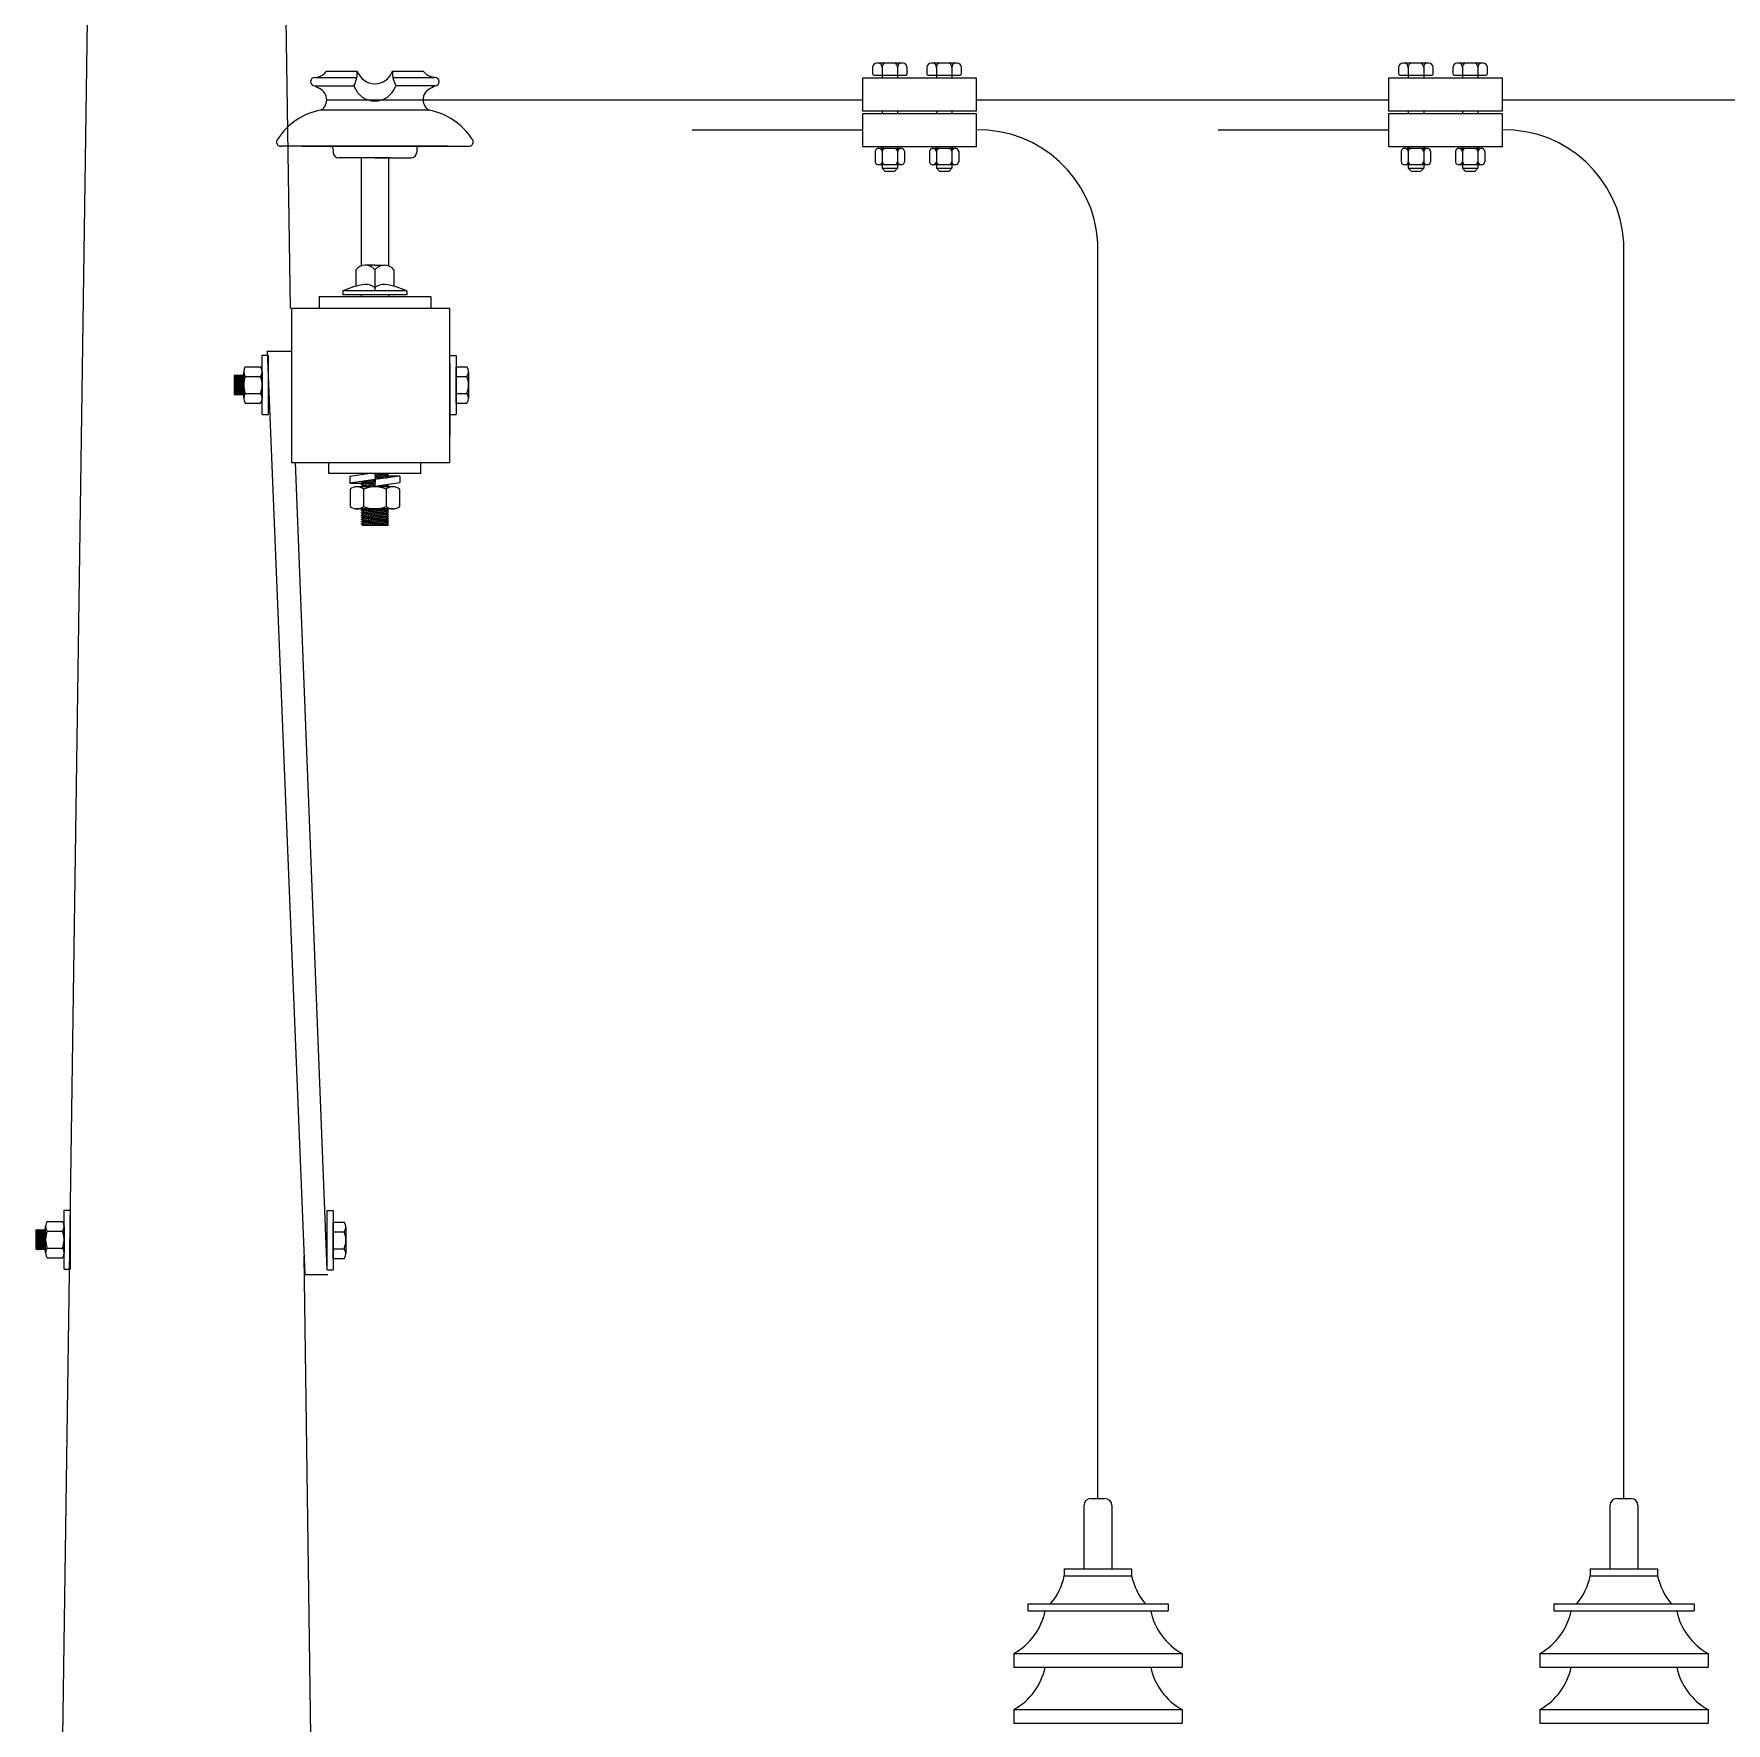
# Model space of a CAD drawing. Header units: millimetres. Extents: x 3057.5 to 3131.2, y 1715.9 to 1738.7.
# Drawn here: x 3107 to 3111.524, y 1730.879 to 1735.396 of the extents above; entities that cross this region are included whole.
import ezdxf

# ---------------------------------------------------------------- set-up
doc = ezdxf.new("R2010")
doc.units = ezdxf.units.MM
doc.linetypes.add('ACAD_ISO02W100', pattern=[15, 12, -3])

msp = doc.modelspace()

# ---------------------------------------------------------------- linework, layer by layer
at = {"color": 177, "linetype": 'ACAD_ISO02W100', "true_color": 0x293189}
for p, q in [((3107.6862, 1734.6623), (3107.6346, 1738.2623)), ((3107.0003, 1725.4215), (3107.1451, 1735.5082)), ((3107.0811, 1732.2511), (3107.0972, 1732.2511)), ((3107.0811, 1732.0927), (3107.0811, 1732.2511)), ((3107.0972, 1732.2511), (3107.0972, 1732.0927)), ((3107.0069, 1732.1962), (3107.0083, 1732.1991)), ((3107.0069, 1732.1462), (3107.0069, 1732.1962)), ((3107.0128, 1732.145), (3107.0069, 1732.1902)), ((3107.0083, 1732.1991), (3107.0113, 1732.195)), ((3107.0083, 1732.1991), (3107.0113, 1732.195)), ((3107.0148, 1732.1491), (3107.0083, 1732.1991)), ((3107.0113, 1732.195), (3107.0133, 1732.1991)), ((3107.0178, 1732.145), (3107.0113, 1732.195)), ((3107.0198, 1732.1491), (3107.0133, 1732.1991)), ((3107.0133, 1732.1991), (3107.0163, 1732.195)), ((3107.0163, 1732.195), (3107.0183, 1732.1991)), ((3107.0228, 1732.145), (3107.0163, 1732.195)), ((3107.0183, 1732.1991), (3107.0214, 1732.195)), ((3107.0248, 1732.1491), (3107.0183, 1732.1991)), ((3107.0214, 1732.195), (3107.0233, 1732.1991)), ((3107.0278, 1732.145), (3107.0214, 1732.195)), ((3107.0233, 1732.1991), (3107.0264, 1732.195)), ((3107.0298, 1732.1491), (3107.0233, 1732.1991)), ((3107.0264, 1732.195), (3107.0283, 1732.1991)), ((3107.0318, 1732.1527), (3107.0264, 1732.195)), ((3107.0283, 1732.1991), (3107.0314, 1732.195)), ((3107.0318, 1732.172), (3107.0283, 1732.1991)), ((3107.0314, 1732.195), (3107.0318, 1732.1958)), ((3107.0318, 1732.1913), (3107.0314, 1732.195)), ((3107.0318, 1732.1364), (3107.0318, 1732.2076)), ((3107.036, 1732.2206), (3107.0769, 1732.2206)), ((3107.036, 1732.1947), (3107.0769, 1732.1947)), ((3107.0811, 1732.2076), (3107.0811, 1732.1364)), ((3107.0098, 1732.1491), (3107.0069, 1732.1709)), ((3107.0078, 1732.145), (3107.0069, 1732.1516)), ((3107.0078, 1732.145), (3107.0069, 1732.1462)), ((3107.0098, 1732.1491), (3107.0078, 1732.145)), ((3107.0128, 1732.145), (3107.0098, 1732.1491)), ((3107.0148, 1732.1491), (3107.0128, 1732.145)), ((3107.0178, 1732.145), (3107.0148, 1732.1491)), ((3107.0198, 1732.1491), (3107.0178, 1732.145)), ((3107.0228, 1732.145), (3107.0198, 1732.1491)), ((3107.0248, 1732.1491), (3107.0228, 1732.145)), ((3107.0278, 1732.145), (3107.0248, 1732.1491)), ((3107.0298, 1732.1491), (3107.0278, 1732.145)), ((3107.0318, 1732.1464), (3107.0298, 1732.1491)), ((3107.036, 1732.1494), (3107.0769, 1732.1494)), ((3107.036, 1732.1234), (3107.0769, 1732.1234)), ((3107.0811, 1732.0927), (3107.0972, 1732.0927)), ((3107.8188, 1725.4215), (3107.7226, 1732.1267))]:
    msp.add_line(p, q, dxfattribs=at)
at = {"color": 177, "true_color": 0x293189}
for p, q in [((3109.2679, 1735.3078), (3109.2679, 1735.279)), ((3109.3095, 1735.3078), (3109.3095, 1735.279)), ((3109.413, 1735.3078), (3109.413, 1735.279)), ((3109.4546, 1735.3078), (3109.4546, 1735.279)), ((3110.6742, 1735.3078), (3110.6742, 1735.279)), ((3110.7158, 1735.3078), (3110.7158, 1735.279)), ((3110.8192, 1735.3078), (3110.8192, 1735.279)), ((3110.8608, 1735.3078), (3110.8608, 1735.279)), ((3107.7511, 1735.2571), (3107.856, 1735.2571)), ((3107.7517, 1735.2798), (3107.759, 1735.281)), ((3107.7517, 1735.2798), (3107.8638, 1735.2798)), ((3107.7596, 1735.2518), (3107.7525, 1735.2565)), ((3107.7825, 1735.2966), (3107.8651, 1735.2966)), ((3107.856, 1735.2571), (3107.8571, 1735.2556)), ((3107.8651, 1735.2966), (3107.8651, 1735.2942)), ((3107.9589, 1735.2966), (3108.0415, 1735.2966)), ((3107.9602, 1735.2798), (3108.0723, 1735.2798)), ((3108.0729, 1735.2571), (3107.968, 1735.2571)), ((3108.0715, 1735.2565), (3108.0644, 1735.2518)), ((3109.5192, 1735.2725), (3109.5191, 1735.2725)), ((3110.9255, 1735.2725), (3110.9253, 1735.2725)), ((3108.0571, 1735.1921), (3107.7669, 1735.1921)), ((3109.2679, 1735.1897), (3109.2679, 1735.1834)), ((3109.3095, 1735.1897), (3109.3095, 1735.1834)), ((3109.413, 1735.1897), (3109.413, 1735.1834)), ((3109.4546, 1735.1897), (3109.4546, 1735.1834)), ((3109.5192, 1735.2077), (3109.5191, 1735.2077)), ((3110.6742, 1735.1897), (3110.6742, 1735.1834)), ((3110.7158, 1735.1897), (3110.7158, 1735.1834)), ((3110.8192, 1735.1897), (3110.8192, 1735.1834)), ((3110.8608, 1735.1897), (3110.8608, 1735.1834)), ((3110.9255, 1735.2077), (3110.9253, 1735.2077)), ((3107.912, 1735.0958), (3107.6602, 1735.0958)), ((3107.912, 1735.0958), (3107.68, 1735.0958)), ((3107.7167, 1735.0958), (3107.912, 1735.0958)), ((3107.8002, 1735.0883), (3107.8002, 1735.0799)), ((3108.1073, 1735.0958), (3107.912, 1735.0958)), ((3107.912, 1735.0958), (3108.1638, 1735.0958)), ((3108.0238, 1735.0883), (3108.0238, 1735.0799)), ((3109.2497, 1735.0824), (3109.2497, 1735.0539)), ((3109.3186, 1735.0902), (3109.2588, 1735.0902)), ((3109.2679, 1735.094), (3109.2679, 1735.0372)), ((3109.3014, 1735.0902), (3109.276, 1735.0902)), ((3109.3095, 1735.094), (3109.3095, 1735.0372)), ((3109.3278, 1735.0824), (3109.3278, 1735.0539)), ((3109.3948, 1735.0824), (3109.3948, 1735.0539)), ((3109.4637, 1735.0902), (3109.4039, 1735.0902)), ((3109.413, 1735.094), (3109.413, 1735.0372)), ((3109.4465, 1735.0902), (3109.4211, 1735.0902)), ((3109.4546, 1735.094), (3109.4546, 1735.0372)), ((3109.4728, 1735.0824), (3109.4728, 1735.0539)), ((3110.6559, 1735.0824), (3110.6559, 1735.0539)), ((3110.7249, 1735.0902), (3110.665, 1735.0902)), ((3110.6742, 1735.094), (3110.6742, 1735.0372)), ((3110.7077, 1735.0902), (3110.6823, 1735.0902)), ((3110.7158, 1735.094), (3110.7158, 1735.0372)), ((3110.734, 1735.0824), (3110.734, 1735.0539)), ((3110.801, 1735.0824), (3110.801, 1735.0539)), ((3110.87, 1735.0902), (3110.8101, 1735.0902)), ((3110.8192, 1735.094), (3110.8192, 1735.0372)), ((3110.8527, 1735.0902), (3110.8274, 1735.0902)), ((3110.8608, 1735.094), (3110.8608, 1735.0372)), ((3110.8791, 1735.0824), (3110.8791, 1735.0539)), ((3107.912, 1735.0649), (3107.8152, 1735.0649)), ((3107.912, 1735.0649), (3107.8152, 1735.0649)), ((3107.9528, 1735.0649), (3107.8712, 1735.0649)), ((3107.9528, 1735.0649), (3107.8712, 1735.0649)), ((3107.8755, 1735.0649), (3107.8755, 1734.7761)), ((3107.8755, 1735.0341), (3107.8755, 1734.7761)), ((3107.912, 1735.0649), (3108.0088, 1735.0649)), ((3107.912, 1735.0649), (3108.0088, 1735.0649)), ((3107.9485, 1735.0649), (3107.9485, 1734.7761)), ((3109.3186, 1735.046), (3109.2588, 1735.046)), ((3109.2679, 1735.0372), (3109.2765, 1735.0286)), ((3109.2679, 1735.0372), (3109.3095, 1735.0372)), ((3109.3014, 1735.046), (3109.276, 1735.046)), ((3109.3095, 1735.0372), (3109.3009, 1735.0286)), ((3109.4637, 1735.046), (3109.4039, 1735.046)), ((3109.413, 1735.0372), (3109.4216, 1735.0286)), ((3109.413, 1735.0372), (3109.4546, 1735.0372)), ((3109.4465, 1735.046), (3109.4211, 1735.046)), ((3109.4546, 1735.0372), (3109.446, 1735.0286)), ((3110.7249, 1735.046), (3110.665, 1735.046)), ((3110.6742, 1735.0372), (3110.7158, 1735.0372)), ((3110.6742, 1735.0372), (3110.6828, 1735.0286)), ((3110.7077, 1735.046), (3110.6823, 1735.046)), ((3110.7158, 1735.0372), (3110.7072, 1735.0286)), ((3110.87, 1735.046), (3110.8101, 1735.046)), ((3110.8192, 1735.0372), (3110.8608, 1735.0372)), ((3110.8192, 1735.0372), (3110.8278, 1735.0286)), ((3110.8527, 1735.046), (3110.8274, 1735.046)), ((3110.8608, 1735.0372), (3110.8523, 1735.0286)), ((3109.3009, 1735.0286), (3109.2765, 1735.0286)), ((3109.446, 1735.0286), (3109.4216, 1735.0286)), ((3110.7072, 1735.0286), (3110.6828, 1735.0286)), ((3110.8523, 1735.0286), (3110.8278, 1735.0286)), ((3107.861, 1734.7651), (3107.861, 1734.7214)), ((3107.912, 1734.778), (3107.8865, 1734.778)), ((3107.912, 1734.778), (3107.9375, 1734.778)), ((3107.912, 1734.7651), (3107.912, 1734.7088)), ((3107.963, 1734.7651), (3107.963, 1734.7214)), ((3107.7627, 1734.6939), (3108.0613, 1734.6939)), ((3107.8263, 1734.7088), (3107.8263, 1734.6981)), ((3107.9978, 1734.7088), (3107.8263, 1734.7088)), ((3107.9978, 1734.6981), (3107.8263, 1734.6981)), ((3107.8755, 1734.6981), (3107.8755, 1734.6939)), ((3107.9485, 1734.6981), (3107.9485, 1734.6939)), ((3107.9978, 1734.7088), (3107.9978, 1734.6981)), ((3107.6892, 1734.6623), (3107.6892, 1734.2498)), ((3107.6106, 1734.5367), (3107.6267, 1734.5367)), ((3107.6106, 1734.3783), (3107.6106, 1734.5367)), ((3107.6239, 1734.5481), (3107.6892, 1734.5481)), ((3107.6239, 1734.5481), (3107.7246, 1732.0774)), ((3107.6267, 1734.5367), (3107.6267, 1734.3783)), ((3108.1128, 1734.5365), (3108.1289, 1734.5365)), ((3108.1128, 1734.3781), (3108.1128, 1734.5365)), ((3108.1289, 1734.5365), (3108.1289, 1734.3781)), ((3107.5614, 1734.422), (3107.5614, 1734.4932)), ((3107.5656, 1734.5062), (3107.6064, 1734.5062)), ((3107.6106, 1734.4932), (3107.6106, 1734.422)), ((3108.1128, 1734.5161), (3108.1128, 1734.3221)), ((3108.1289, 1734.4087), (3108.1289, 1734.5059)), ((3108.1289, 1734.5059), (3108.1581, 1734.5059)), ((3108.1623, 1734.4929), (3108.1623, 1734.4217)), ((3107.5365, 1734.4818), (3107.5378, 1734.4846)), ((3107.5365, 1734.4318), (3107.5365, 1734.4818)), ((3107.5423, 1734.4306), (3107.5365, 1734.4758)), ((3107.5393, 1734.4347), (3107.5365, 1734.4565)), ((3107.5378, 1734.4846), (3107.5409, 1734.4806)), ((3107.5378, 1734.4846), (3107.5409, 1734.4806)), ((3107.5443, 1734.4347), (3107.5378, 1734.4846)), ((3107.5409, 1734.4806), (3107.5428, 1734.4846)), ((3107.5473, 1734.4306), (3107.5409, 1734.4806)), ((3107.5493, 1734.4347), (3107.5428, 1734.4846)), ((3107.5428, 1734.4846), (3107.5459, 1734.4806)), ((3107.5459, 1734.4806), (3107.5478, 1734.4846)), ((3107.5523, 1734.4306), (3107.5459, 1734.4806)), ((3107.5478, 1734.4846), (3107.5509, 1734.4806)), ((3107.5543, 1734.4347), (3107.5478, 1734.4846)), ((3107.5509, 1734.4806), (3107.5529, 1734.4846)), ((3107.5574, 1734.4306), (3107.5509, 1734.4806)), ((3107.5529, 1734.4846), (3107.5559, 1734.4806)), ((3107.5593, 1734.4347), (3107.5529, 1734.4846)), ((3107.5559, 1734.4806), (3107.5579, 1734.4846)), ((3107.5614, 1734.4383), (3107.5559, 1734.4806)), ((3107.5579, 1734.4846), (3107.5609, 1734.4806)), ((3107.5614, 1734.4576), (3107.5579, 1734.4846)), ((3107.5609, 1734.4806), (3107.5614, 1734.4814)), ((3107.5614, 1734.4769), (3107.5609, 1734.4806)), ((3107.5656, 1734.4803), (3107.6064, 1734.4803)), ((3108.1128, 1734.4411), (3108.1128, 1734.471)), ((3108.1128, 1734.4411), (3108.1128, 1734.471)), ((3108.1289, 1734.4799), (3108.1581, 1734.4799)), ((3107.5373, 1734.4306), (3107.5365, 1734.4372)), ((3107.5373, 1734.4306), (3107.5365, 1734.4318)), ((3107.5393, 1734.4347), (3107.5373, 1734.4306)), ((3107.5423, 1734.4306), (3107.5393, 1734.4347)), ((3107.5443, 1734.4347), (3107.5423, 1734.4306)), ((3107.5473, 1734.4306), (3107.5443, 1734.4347)), ((3107.5493, 1734.4347), (3107.5473, 1734.4306)), ((3107.5523, 1734.4306), (3107.5493, 1734.4347)), ((3107.5543, 1734.4347), (3107.5523, 1734.4306)), ((3107.5574, 1734.4306), (3107.5543, 1734.4347)), ((3107.5593, 1734.4347), (3107.5574, 1734.4306)), ((3107.5614, 1734.432), (3107.5593, 1734.4347)), ((3107.5656, 1734.435), (3107.6064, 1734.435)), ((3107.5656, 1734.409), (3107.6064, 1734.409)), ((3108.1289, 1734.4347), (3108.1581, 1734.4347)), ((3108.1289, 1734.4087), (3108.1581, 1734.4087)), ((3107.6106, 1734.3783), (3107.6267, 1734.3783)), ((3108.1128, 1734.3781), (3108.1289, 1734.3781)), ((3107.7847, 1732.0911), (3107.6996, 1734.2498)), ((3107.7887, 1734.2206), (3107.7887, 1734.2498)), ((3108.0353, 1734.2206), (3107.7887, 1734.2206)), ((3107.899, 1734.2206), (3107.8453, 1734.2127)), ((3107.8803, 1734.2178), (3107.876, 1734.2206)), ((3107.8886, 1734.219), (3107.8779, 1734.2206)), ((3107.9121, 1734.2206), (3107.9131, 1734.2047)), ((3107.9427, 1734.2143), (3107.9122, 1734.2186)), ((3107.9485, 1734.2106), (3107.9124, 1734.2157)), ((3107.9485, 1734.2164), (3107.9192, 1734.2206)), ((3107.9427, 1734.2202), (3107.9399, 1734.2206)), ((3107.9427, 1734.2202), (3107.9438, 1734.2206)), ((3107.9485, 1734.2164), (3107.9427, 1734.2202)), ((3107.9427, 1734.2143), (3107.9485, 1734.2164)), ((3108.0353, 1734.2206), (3108.0353, 1734.2498)), ((3107.8453, 1734.2127), (3107.8453, 1734.1948)), ((3107.9131, 1734.2047), (3107.8453, 1734.1948)), ((3107.8453, 1734.1948), (3107.8796, 1734.1948)), ((3107.8458, 1734.1789), (3107.8458, 1734.1326)), ((3107.9607, 1734.1854), (3107.8633, 1734.1854)), ((3107.8813, 1734.1996), (3107.8755, 1734.1975)), ((3107.8755, 1734.1975), (3107.8813, 1734.1937)), ((3107.9124, 1734.1923), (3107.8755, 1734.1975)), ((3107.8813, 1734.1937), (3107.8755, 1734.1916)), ((3107.8813, 1734.1879), (3107.8755, 1734.1916)), ((3107.9199, 1734.1854), (3107.8755, 1734.1916)), ((3107.8755, 1734.1858), (3107.8813, 1734.1879)), ((3107.8755, 1734.1858), (3107.8803, 1734.1875)), ((3107.8785, 1734.1854), (3107.8755, 1734.1858)), ((3107.945, 1734.1854), (3107.8758, 1734.1854)), ((3107.8807, 1734.2), (3107.8813, 1734.1996)), ((3107.9125, 1734.1952), (3107.8813, 1734.1996)), ((3107.9122, 1734.1894), (3107.8813, 1734.1937)), ((3107.8954, 1734.1854), (3107.8813, 1734.1879)), ((3107.882, 1734.1789), (3107.882, 1734.1326)), ((3107.9127, 1734.1981), (3107.8898, 1734.2013)), ((3107.9129, 1734.201), (3107.9, 1734.2028)), ((3107.913, 1734.2039), (3107.9102, 1734.2043)), ((3107.9787, 1734.2139), (3107.912, 1734.2042)), ((3107.9131, 1734.2047), (3107.912, 1734.1863)), ((3107.9787, 1734.196), (3107.912, 1734.1863)), ((3107.9427, 1734.2085), (3107.9126, 1734.2127)), ((3107.9318, 1734.2071), (3107.9128, 1734.2098)), ((3107.9217, 1734.2056), (3107.913, 1734.2068)), ((3107.9427, 1734.185), (3107.9228, 1734.1879)), ((3107.9427, 1734.185), (3107.9251, 1734.1875)), ((3107.9485, 1734.1871), (3107.933, 1734.1893)), ((3107.942, 1734.1789), (3107.942, 1734.1326)), ((3107.9485, 1734.2106), (3107.9427, 1734.2143)), ((3107.9427, 1734.2085), (3107.9485, 1734.2106)), ((3107.9485, 1734.1871), (3107.9427, 1734.1909)), ((3107.9427, 1734.185), (3107.9485, 1734.1875)), ((3107.9427, 1734.185), (3107.9485, 1734.1871)), ((3107.9787, 1734.2139), (3107.9438, 1734.2139)), ((3107.945, 1734.1854), (3107.9485, 1734.1866)), ((3107.9478, 1734.1872), (3107.9458, 1734.1875)), ((3107.9782, 1734.1789), (3107.9782, 1734.1326)), ((3107.9787, 1734.2139), (3107.9787, 1734.196)), ((3107.9632, 1734.1262), (3107.8609, 1734.1262)), ((3107.8813, 1734.1235), (3107.877, 1734.1262)), ((3107.877, 1734.1262), (3107.8813, 1734.1235)), ((3107.9485, 1734.1169), (3107.8825, 1734.1262)), ((3107.9427, 1734.1206), (3107.9032, 1734.1262)), ((3107.9485, 1734.1228), (3107.9238, 1734.1262)), ((3107.9485, 1734.1228), (3107.9238, 1734.1262)), ((3107.9485, 1734.1228), (3107.9431, 1734.1262)), ((3107.8755, 1734.1214), (3107.8813, 1734.1235)), ((3107.9485, 1734.111), (3107.8755, 1734.1214)), ((3107.8813, 1734.1176), (3107.8755, 1734.1214)), ((3107.8755, 1734.1155), (3107.8813, 1734.1176)), ((3107.9485, 1734.1052), (3107.8755, 1734.1155)), ((3107.8813, 1734.1118), (3107.8755, 1734.1155)), ((3107.8755, 1734.1097), (3107.8813, 1734.1118)), ((3107.8813, 1734.1059), (3107.8755, 1734.1097)), ((3107.9485, 1734.0993), (3107.8755, 1734.1097)), ((3107.8755, 1734.1038), (3107.8813, 1734.1059)), ((3107.8813, 1734.1001), (3107.8755, 1734.1038)), ((3107.9485, 1734.0935), (3107.8755, 1734.1038)), ((3107.8813, 1734.1001), (3107.8755, 1734.098)), ((3107.8813, 1734.0942), (3107.8755, 1734.098)), ((3107.9485, 1734.0876), (3107.8755, 1734.098)), ((3107.8755, 1734.0921), (3107.8813, 1734.0942)), ((3107.8813, 1734.0884), (3107.8755, 1734.0921)), ((3107.9485, 1734.0818), (3107.8755, 1734.0921)), ((3107.8755, 1734.0863), (3107.8813, 1734.0884)), ((3107.9072, 1734.0818), (3107.8755, 1734.0863)), ((3107.8813, 1734.0825), (3107.8755, 1734.0863)), ((3107.8813, 1734.1235), (3107.8761, 1734.1216)), ((3107.8793, 1734.0818), (3107.8813, 1734.0825)), ((3107.9485, 1734.0818), (3107.8793, 1734.0818)), ((3107.9427, 1734.1148), (3107.8813, 1734.1235)), ((3107.8946, 1734.1216), (3107.8813, 1734.1235)), ((3107.9427, 1734.1089), (3107.8813, 1734.1176)), ((3107.9427, 1734.1031), (3107.8813, 1734.1118)), ((3107.9427, 1734.0972), (3107.8813, 1734.1059)), ((3107.9427, 1734.0914), (3107.8813, 1734.1001)), ((3107.9427, 1734.0855), (3107.8813, 1734.0942)), ((3107.9278, 1734.0818), (3107.8813, 1734.0884)), ((3107.8865, 1734.0818), (3107.8813, 1734.0825)), ((3107.9427, 1734.1206), (3107.9485, 1734.1228)), ((3107.9485, 1734.1169), (3107.9427, 1734.1206)), ((3107.9427, 1734.1148), (3107.9485, 1734.1169)), ((3107.9485, 1734.111), (3107.9427, 1734.1148)), ((3107.9427, 1734.1089), (3107.9485, 1734.111)), ((3107.9485, 1734.1052), (3107.9427, 1734.1089)), ((3107.9485, 1734.1052), (3107.9427, 1734.1031)), ((3107.9485, 1734.0993), (3107.9427, 1734.1031)), ((3107.9427, 1734.0972), (3107.9485, 1734.0993)), ((3107.9485, 1734.0935), (3107.9427, 1734.0972)), ((3107.9485, 1734.0935), (3107.9427, 1734.0972)), ((3107.9427, 1734.0914), (3107.9485, 1734.0935)), ((3107.9485, 1734.0876), (3107.9427, 1734.0914)), ((3107.9427, 1734.0855), (3107.9485, 1734.0876)), ((3107.9485, 1734.0818), (3107.9427, 1734.0855)), ((3107.7847, 1732.2495), (3107.8008, 1732.2495)), ((3107.7847, 1732.0911), (3107.7847, 1732.2495)), ((3107.8008, 1732.2495), (3107.8008, 1732.0911)), ((3107.8008, 1732.1217), (3107.8008, 1732.2189)), ((3107.8008, 1732.2189), (3107.83, 1732.2189)), ((3107.8008, 1732.1929), (3107.83, 1732.1929)), ((3107.8342, 1732.2059), (3107.8342, 1732.1347)), ((3107.8008, 1732.1477), (3107.83, 1732.1477)), ((3107.7847, 1732.0911), (3107.8008, 1732.0911)), ((3107.8008, 1732.1217), (3107.83, 1732.1217)), ((3107.7861, 1732.0774), (3107.7246, 1732.0774))]:
    msp.add_line(p, q, dxfattribs=at)
at = {"color": 177, "linetype": 'Continuous', "ltscale": 0.13, "true_color": 0x293189}
for p, q in [((3107.7832, 1735.2203), (3109.2161, 1735.2203)), ((3109.5191, 1735.2203), (3110.6223, 1735.2203)), ((3110.9253, 1735.2203), (3112.0286, 1735.2203)), ((3109.2161, 1735.1387), (3108.7601, 1735.1387)), ((3110.6223, 1735.1387), (3110.1663, 1735.1387)), ((3109.845, 1731.4794), (3109.845, 1734.838)), ((3111.2512, 1731.4794), (3111.2512, 1734.838))]:
    msp.add_line(p, q, dxfattribs=at)
at = {"color": 177, "ltscale": 0.5, "true_color": 0x293189}
for p, q in [((3107.7627, 1734.6939), (3107.7627, 1734.6642)), ((3108.0613, 1734.6939), (3108.0613, 1734.6642))]:
    msp.add_line(p, q, dxfattribs=at)
at = {"color": 177, "linetype": 'Continuous', "true_color": 0x293189}
for p, q in [((3109.8075, 1731.4607), (3109.8075, 1731.2919)), ((3109.8262, 1731.4794), (3109.8637, 1731.4794)), ((3109.8825, 1731.4607), (3109.8825, 1731.2919)), ((3111.2137, 1731.4607), (3111.2137, 1731.2919)), ((3111.2325, 1731.4794), (3111.27, 1731.4794)), ((3111.2887, 1731.4607), (3111.2887, 1731.2919)), ((3109.755, 1731.2919), (3109.755, 1731.2732)), ((3109.755, 1731.2919), (3109.935, 1731.2919)), ((3109.935, 1731.2919), (3109.935, 1731.2732)), ((3111.1612, 1731.2919), (3111.3412, 1731.2919)), ((3111.1612, 1731.2919), (3111.1612, 1731.2732)), ((3111.3412, 1731.2919), (3111.3412, 1731.2732)), ((3109.755, 1731.2732), (3109.935, 1731.2732)), ((3111.1612, 1731.2732), (3111.3412, 1731.2732)), ((3109.6575, 1731.1982), (3110.0325, 1731.1982)), ((3109.6575, 1731.1982), (3109.6575, 1731.1794)), ((3110.0325, 1731.1982), (3110.0325, 1731.1794)), ((3111.0637, 1731.1982), (3111.4387, 1731.1982)), ((3111.0637, 1731.1982), (3111.0637, 1731.1794)), ((3111.4387, 1731.1982), (3111.4387, 1731.1794)), ((3109.6575, 1731.1794), (3110.0325, 1731.1794)), ((3111.0637, 1731.1794), (3111.4387, 1731.1794)), ((3109.62, 1731.0652), (3110.07, 1731.0652)), ((3109.62, 1731.0652), (3110.07, 1731.0652)), ((3109.62, 1731.0652), (3109.62, 1731.0288)), ((3110.07, 1731.0652), (3110.07, 1731.0288)), ((3111.0262, 1731.0652), (3111.4762, 1731.0652)), ((3111.0262, 1731.0652), (3111.4762, 1731.0652)), ((3111.0262, 1731.0652), (3111.0262, 1731.0288)), ((3111.4762, 1731.0652), (3111.4762, 1731.0288)), ((3109.62, 1731.0288), (3110.07, 1731.0288)), ((3111.0262, 1731.0288), (3111.4762, 1731.0288)), ((3109.62, 1730.9152), (3110.07, 1730.9152)), ((3109.62, 1730.9152), (3110.07, 1730.9152)), ((3109.62, 1730.9152), (3109.62, 1730.8788)), ((3110.07, 1730.9152), (3110.07, 1730.8788)), ((3111.0262, 1730.9152), (3111.4762, 1730.9152)), ((3111.0262, 1730.9152), (3111.4762, 1730.9152)), ((3111.0262, 1730.9152), (3111.0262, 1730.8788)), ((3111.4762, 1730.9152), (3111.4762, 1730.8788)), ((3109.62, 1730.8788), (3110.07, 1730.8788)), ((3111.0262, 1730.8788), (3111.4762, 1730.8788))]:
    msp.add_line(p, q, dxfattribs=at)
at = {"color": 177, "true_color": 0x293189}
for points in [[(3109.2426, 1735.3062), (3109.2426, 1735.2899, 0.414214), (3109.2465, 1735.286), (3109.3309, 1735.286, 0.414214), (3109.3348, 1735.2899), (3109.3348, 1735.3062)], [(3109.3877, 1735.3062), (3109.3877, 1735.2899, 0.414214), (3109.3916, 1735.286), (3109.476, 1735.286, 0.414214), (3109.4799, 1735.2899), (3109.4799, 1735.3062)], [(3110.6489, 1735.3062), (3110.6489, 1735.2899, 0.414214), (3110.6528, 1735.286), (3110.7372, 1735.286, 0.414214), (3110.741, 1735.2899), (3110.741, 1735.3062)], [(3110.794, 1735.3062), (3110.794, 1735.2899, 0.414214), (3110.7979, 1735.286), (3110.8822, 1735.286, 0.414214), (3110.8861, 1735.2899), (3110.8861, 1735.3062)], [(3107.9589, 1735.2966), (3107.9589, 1735.2942, 0.121037), (3107.968, 1735.2571), (3107.9669, 1735.2556)], [(3108.0723, 1735.2798), (3108.0651, 1735.281, -0.212656), (3108.0415, 1735.2966, 0.508971)]]:
    msp.add_lwpolyline(points, format="xyb", dxfattribs=at)
for points in [[(3109.323, 1735.318), (3109.2544, 1735.318)], [(3109.4681, 1735.318), (3109.3995, 1735.318)], [(3110.7293, 1735.318), (3110.6606, 1735.318)], [(3110.8744, 1735.318), (3110.8057, 1735.318)], [(3107.6892, 1734.2498), (3108.1128, 1734.2498), (3108.1128, 1734.6623), (3107.6892, 1734.6623)]]:
    msp.add_lwpolyline(points, dxfattribs=at)
for points in [[(3109.2161, 1735.279), (3109.5191, 1735.279), (3109.5191, 1735.1897), (3109.2161, 1735.1897)], [(3110.6223, 1735.279), (3110.9253, 1735.279), (3110.9253, 1735.1897), (3110.6223, 1735.1897)], [(3109.2161, 1735.1834), (3109.5191, 1735.1834), (3109.5191, 1735.094), (3109.2161, 1735.094)], [(3110.6223, 1735.1834), (3110.9253, 1735.1834), (3110.9253, 1735.094), (3110.6223, 1735.094)]]:
    msp.add_lwpolyline(points, close=True, dxfattribs=at)
for centre, radius, start, end in [((3109.2544, 1735.3062), 0.0118, 90, 180), ((3109.2562, 1735.307), 0.0118, 356.0661, 68.6532), ((3109.2796, 1735.307), 0.0118, 111.3468, 183.9339), ((3109.2978, 1735.307), 0.0118, 356.0661, 68.6532), ((3109.3212, 1735.307), 0.0118, 111.3468, 183.9339), ((3109.323, 1735.3062), 0.0118, 0, 90), ((3109.3995, 1735.3062), 0.0118, 90, 180), ((3109.4013, 1735.307), 0.0118, 356.0661, 68.6532), ((3109.4247, 1735.307), 0.0118, 111.3468, 183.9339), ((3109.4429, 1735.307), 0.0118, 356.0661, 68.6532), ((3109.4663, 1735.307), 0.0118, 111.3468, 183.9339), ((3109.4681, 1735.3062), 0.0118, 0, 90), ((3110.6606, 1735.3062), 0.0118, 90, 180), ((3110.6624, 1735.307), 0.0118, 356.0661, 68.6532), ((3110.6859, 1735.307), 0.0118, 111.3468, 183.9339), ((3110.704, 1735.307), 0.0118, 356.0661, 68.6532), ((3110.7275, 1735.307), 0.0118, 111.3468, 183.9339), ((3110.7293, 1735.3062), 0.0118, 0, 90), ((3110.8057, 1735.3062), 0.0118, 90, 180), ((3110.8075, 1735.307), 0.0118, 356.0661, 68.6532), ((3110.831, 1735.307), 0.0118, 111.3468, 183.9339), ((3110.8491, 1735.307), 0.0118, 356.0661, 68.6532), ((3110.8726, 1735.307), 0.0118, 111.3468, 183.9339), ((3110.8744, 1735.3062), 0.0118, 0, 90), ((3107.7517, 1735.2684), 0.0114, 90, 265.4375), ((3107.7505, 1735.2534), 0.00375, 56.4804, 85.4375), ((3107.7532, 1735.3152), 0.0347, 279.5633, 327.585), ((3107.785, 1735.2942), 0.0801, 332.3947, 0), ((3107.912, 1735.3124), 0.0495, 198.5719, 341.4281), ((3108.0735, 1735.2534), 0.00375, 94.5625, 123.5196), ((3108.0723, 1735.2684), 0.0114, 274.5625, 90), ((3107.7503, 1735.2202), 0.033, 302.3117, 73.5443), ((3107.912, 1735.2751), 0.0583, 199.6181, 340.3819), ((3108.0735, 1735.2203), 0.0328, 106.1876, 236.284), ((3107.7972, 1735.0234), 0.1714, 100.1903, 147.5594), ((3108.0581, 1735.1957), 0.00375, 223.6644, 255.6599), ((3108.0268, 1735.0234), 0.1714, 32.4406, 79.8097), ((3107.6602, 1735.107), 0.0112, 132.7567, 270), ((3107.7927, 1735.0883), 0.0075, 0, 90), ((3107.8152, 1735.0799), 0.015, 180, 270), ((3107.8152, 1735.0799), 0.015, 180, 270), ((3108.0088, 1735.0799), 0.015, 270, 0), ((3108.0088, 1735.0799), 0.015, 270, 0), ((3108.0313, 1735.0883), 0.0075, 90, 180), ((3108.1638, 1735.107), 0.0112, 270, 47.2433), ((3109.2588, 1735.081), 0.00922, 8.2775, 171.7225), ((3109.2791, 1735.079), 0.0117, 105.1705, 163.2575), ((3109.2984, 1735.079), 0.0117, 16.7425, 74.8295), ((3109.3186, 1735.081), 0.00922, 8.2775, 171.7225), ((3109.4039, 1735.081), 0.00922, 8.2775, 171.7225), ((3109.4242, 1735.079), 0.0117, 105.1705, 163.2575), ((3109.4434, 1735.079), 0.0117, 16.7425, 74.8295), ((3109.4637, 1735.081), 0.00922, 8.2775, 171.7225), ((3110.665, 1735.081), 0.00922, 8.2775, 171.7225), ((3110.6853, 1735.079), 0.0117, 105.1705, 163.2575), ((3110.7046, 1735.079), 0.0117, 16.7425, 74.8295), ((3110.7249, 1735.081), 0.00922, 8.2775, 171.7225), ((3110.8101, 1735.081), 0.00922, 8.2775, 171.7225), ((3110.8304, 1735.079), 0.0117, 105.1705, 163.2575), ((3110.8497, 1735.079), 0.0117, 16.7425, 74.8295), ((3110.87, 1735.081), 0.00922, 8.2775, 171.7225), ((3109.2588, 1735.0552), 0.00922, 188.2775, 351.7225), ((3109.2791, 1735.0573), 0.0117, 196.7425, 254.8295), ((3109.2984, 1735.0573), 0.0117, 285.1705, 343.2575), ((3109.3186, 1735.0552), 0.00922, 188.2775, 351.7225), ((3109.4039, 1735.0552), 0.00922, 188.2775, 351.7225), ((3109.4242, 1735.0573), 0.0117, 196.7425, 254.8295), ((3109.4434, 1735.0573), 0.0117, 285.1705, 343.2575), ((3109.4637, 1735.0552), 0.00922, 188.2775, 351.7225), ((3110.665, 1735.0552), 0.00922, 188.2775, 351.7225), ((3110.6853, 1735.0573), 0.0117, 196.7425, 254.8295), ((3110.7046, 1735.0573), 0.0117, 285.1705, 343.2575), ((3110.7249, 1735.0552), 0.00922, 188.2775, 351.7225), ((3110.8101, 1735.0552), 0.00922, 188.2775, 351.7225), ((3110.8304, 1735.0573), 0.0117, 196.7425, 254.8295), ((3110.8497, 1735.0573), 0.0117, 285.1705, 343.2575), ((3110.87, 1735.0552), 0.00922, 188.2775, 351.7225), ((3107.8865, 1734.7464), 0.0317, 36.3805, 143.6195), ((3107.9375, 1734.7464), 0.0317, 36.3805, 143.6195), ((3107.9078, 1734.5388), 0.1885, 96.8389, 115.6272), ((3107.887, 1734.6821), 0.0439, 55.2958, 92.2198), ((3107.937, 1734.6821), 0.0439, 87.7802, 124.7042), ((3107.9162, 1734.5388), 0.1885, 64.3728, 83.1611), ((3107.5835, 1734.4932), 0.0221, 144.0807, 215.9193), ((3107.5885, 1734.4932), 0.0221, 324.0807, 35.9193), ((3108.1402, 1734.4929), 0.0221, 324.0807, 35.9193), ((3107.6242, 1734.4576), 0.0628, 158.8973, 201.1027), ((3107.5478, 1734.4576), 0.0628, 338.8973, 21.1027), ((3108.0995, 1734.4573), 0.0628, 338.8973, 21.1027), ((3107.5835, 1734.422), 0.0221, 144.0807, 215.9193), ((3107.5885, 1734.422), 0.0221, 324.0807, 35.9193), ((3108.1402, 1734.4217), 0.0221, 324.0807, 35.9193), ((3107.8639, 1734.1568), 0.0285, 50.555, 129.445), ((3107.912, 1734.1128), 0.0725, 65.5674, 114.4326), ((3107.9601, 1734.1568), 0.0285, 50.555, 129.445), ((3107.8639, 1734.1546), 0.0285, 230.555, 309.445), ((3107.912, 1734.1986), 0.0725, 245.5674, 294.4326), ((3107.9601, 1734.1546), 0.0285, 230.555, 309.445), ((3107.812, 1732.2059), 0.0221, 324.0807, 35.9193), ((3107.7714, 1732.1703), 0.0628, 338.8973, 21.1027), ((3107.812, 1732.1347), 0.0221, 324.0807, 35.9193)]:
    msp.add_arc(centre, radius, start, end, dxfattribs=at)
at = {"color": 177, "linetype": 'Continuous', "ltscale": 0.13, "true_color": 0x293189}
for centre in [(3109.5245, 1734.8188), (3110.9307, 1734.8188)]:
    msp.add_arc(centre, 0.3211, 3.438, 90.969, dxfattribs=at)
at = {"color": 177, "linetype": 'ACAD_ISO02W100', "true_color": 0x293189}
for centre, radius, start, end in [((3107.054, 1732.2076), 0.0221, 144.0807, 215.9193), ((3107.0946, 1732.172), 0.0628, 158.8973, 201.1027), ((3107.059, 1732.2076), 0.0221, 324.0807, 35.9193), ((3107.0183, 1732.172), 0.0628, 338.8973, 21.1027), ((3107.054, 1732.1364), 0.0221, 144.0807, 215.9193), ((3107.059, 1732.1364), 0.0221, 324.0807, 35.9193)]:
    msp.add_arc(centre, radius, start, end, dxfattribs=at)
at = {"color": 177, "linetype": 'Continuous', "true_color": 0x293189}
for centre, radius, start, end in [((3109.8262, 1731.4607), 0.0187, 90, 180), ((3109.8637, 1731.4607), 0.0187, 0, 90), ((3111.2325, 1731.4607), 0.0187, 90, 180), ((3111.27, 1731.4607), 0.0187, 0, 90), ((3109.5905, 1731.3068), 0.1679, 319.6631, 348.4341), ((3110.0995, 1731.3068), 0.1679, 191.5659, 220.3369), ((3110.9968, 1731.3068), 0.1679, 319.6631, 348.4341), ((3111.5057, 1731.3068), 0.1679, 191.5659, 220.3369), ((3109.5394, 1731.2125), 0.1679, 298.707, 348.4341), ((3110.1506, 1731.2125), 0.1679, 191.5659, 241.293), ((3110.9456, 1731.2125), 0.1679, 298.707, 348.4341), ((3111.5569, 1731.2125), 0.1679, 191.5659, 241.293), ((3109.5394, 1731.0625), 0.1679, 298.707, 348.4341), ((3110.1506, 1731.0625), 0.1679, 191.5659, 241.293), ((3110.9456, 1731.0625), 0.1679, 298.707, 348.4341), ((3111.5569, 1731.0625), 0.1679, 191.5659, 241.293)]:
    msp.add_arc(centre, radius, start, end, dxfattribs=at)

doc.saveas('drawing.dxf')
